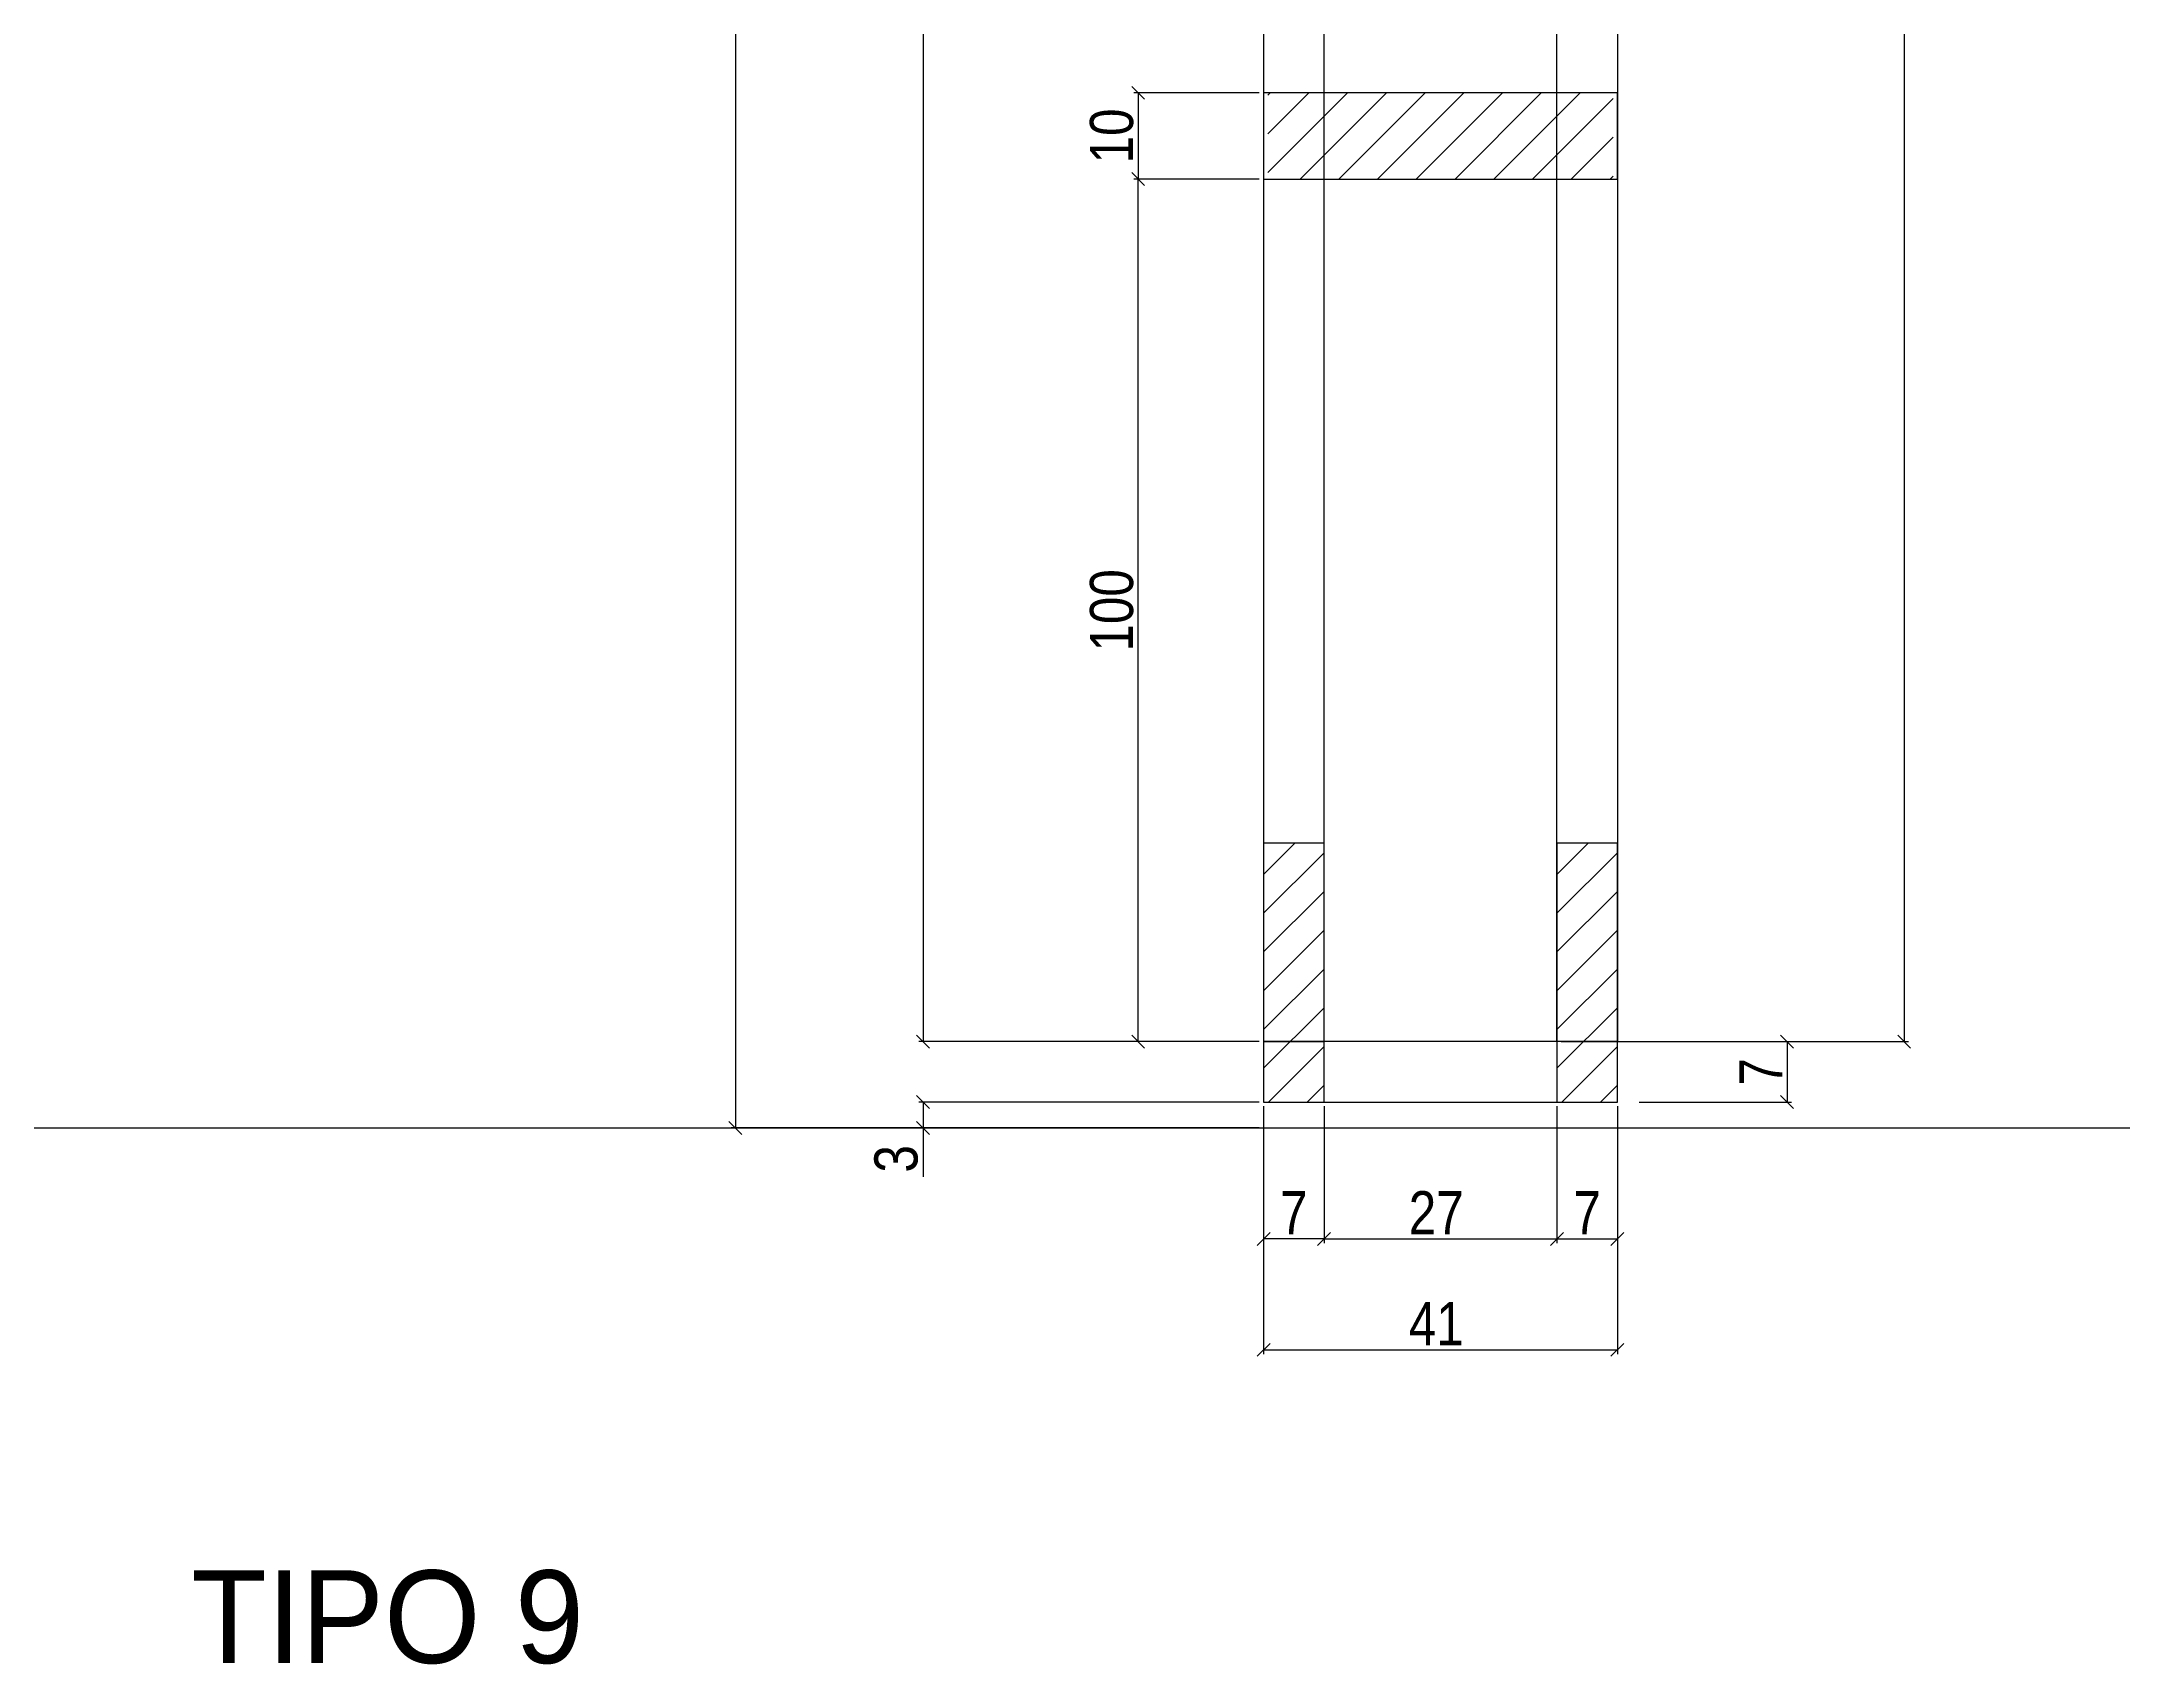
# Model space of a CAD drawing. Header units: millimetres. Extents: x 3247 to 10920, y 704 to 3817.
# Drawn here: x 4745.2 to 5227.6, y 2256.4 to 2632.7 of the extents above; entities that cross this region are included whole.
import ezdxf

# ---------------------------------------------------------------- set-up
doc = ezdxf.new("R2010")
doc.units = ezdxf.units.MM
for name, color, linetype in [('1', 1, 'Continuous'), ('COTA', 241, 'Continuous'), ('Painéis', 200, 'Continuous'), ('SARR_7x7', 40, 'Continuous')]:
    doc.layers.add(name, color=color, linetype=linetype)
doc.styles.add('COTA TECNICA 2X', font='techl___.ttf', dxfattribs={"height": 10})
doc.styles.add('ROMAS860', font='ROMAS860.SHX', dxfattribs={"height": 8.5})
doc.dimstyles.new('SECAO', dxfattribs={"dimscale": 0.333333, "dimtxt": 5, "dimasz": 9, "dimexe": 3, "dimexo": 3, "dimgap": 3, "dimtad": 1, "dimdec": 1, "dimlfac": 0.5, "dimzin": 12, "dimdsep": 46, "dimtxsty": 'COTA TECNICA 2X', "dimblk1": 'OBLIQUE', "dimblk2": 'OBLIQUE', "dimsah": 1, "dimcen": 0.9, "dimclrd": 4, "dimclre": 4, "dimclrt": 240, "dimadec": 1, "dimazin": 3, "dimtfac": 1, "dimtdec": 1, "dimtmove": 0, "dimatfit": 3, "dimfxl": 1, "dimtolj": 1, "dimtzin": 12, "dimarcsym": 0})

# ---------------------------------------------------------------- blocks, each defined once
blk = doc.blocks.new('_Oblique')
at = {"layer": '1', "color": 0, "lineweight": -2}
blk.add_line((-0.5, -0.5), (0.5, 0.5), dxfattribs=at)
blk = doc.blocks.new('*D206')
at = {"layer": 'COTA', "color": 4, "lineweight": -2, "transparency": 16777216}
for p, q in [((5027.53, 2910.8), (4948.58, 2910.8)), ((4949.58, 2910.8), (4949.58, 2400.8)), ((5027.53, 2400.8), (4948.58, 2400.8))]:
    blk.add_line(p, q, dxfattribs=at)
at = {"layer": 'Defpoints', "color": 0, "transparency": 16777216}
for p in [(5028.53, 2910.8), (4949.58, 2400.8), (5028.53, 2400.8)]:
    blk.add_point(p, dxfattribs=at)
at = {"layer": 'COTA', "color": 4, "lineweight": -2, "transparency": 16777216, "xscale": 3, "yscale": 3, "zscale": 3}
for p, rotation in [((4949.58, 2910.8), 90), ((4949.58, 2400.8), 270)]:
    blk.add_blockref('_Oblique', p, dxfattribs=dict(at, rotation=rotation))
at = {"layer": 'COTA', "color": 240, "transparency": 16777216, "insert": (4943.47, 2655.8), "char_height": 10, "attachment_point": 5, "rotation": 90, "style": 'COTA TECNICA 2X'}
blk.add_mtext('\\A1;255', dxfattribs=at)
blk = doc.blocks.new('*D207')
at = {"layer": 'COTA', "color": 4, "lineweight": -2, "transparency": 16777216}
for p, q in [((5028.53, 2385.8), (5028.53, 2328.34)), ((5110.53, 2385.8), (5110.53, 2328.34)), ((5028.53, 2329.34), (5110.53, 2329.34))]:
    blk.add_line(p, q, dxfattribs=at)
at = {"layer": 'Defpoints', "color": 0, "transparency": 16777216}
for p in [(5028.53, 2386.8), (5110.53, 2386.8), (5110.53, 2329.34)]:
    blk.add_point(p, dxfattribs=at)
at = {"layer": 'COTA', "color": 4, "lineweight": -2, "transparency": 16777216, "xscale": 3, "yscale": 3, "zscale": 3, "rotation": 180}
blk.add_blockref('_Oblique', (5028.53, 2329.34), dxfattribs=at)
at = {"layer": 'COTA', "color": 4, "lineweight": -2, "transparency": 16777216, "xscale": 3, "yscale": 3, "zscale": 3}
blk.add_blockref('_Oblique', (5110.53, 2329.34), dxfattribs=at)
at = {"layer": 'COTA', "color": 240, "transparency": 16777216, "insert": (5068.53, 2335.41), "char_height": 10, "attachment_point": 5, "style": 'COTA TECNICA 2X'}
blk.add_mtext('\\A1;41', dxfattribs=at)
blk = doc.blocks.new('*D208')
at = {"layer": 'COTA', "color": 4, "lineweight": -2, "transparency": 16777216}
for p, q in [((5042.53, 2385.8), (5042.53, 2354.06)), ((5096.53, 2385.8), (5096.53, 2354.06)), ((5042.53, 2355.06), (5096.53, 2355.06))]:
    blk.add_line(p, q, dxfattribs=at)
at = {"layer": 'Defpoints', "color": 0, "transparency": 16777216}
for p in [(5042.53, 2386.8), (5096.53, 2386.8), (5096.53, 2355.06)]:
    blk.add_point(p, dxfattribs=at)
at = {"layer": 'COTA', "color": 4, "lineweight": -2, "transparency": 16777216, "xscale": 3, "yscale": 3, "zscale": 3, "rotation": 180}
blk.add_blockref('_Oblique', (5042.53, 2355.06), dxfattribs=at)
at = {"layer": 'COTA', "color": 4, "lineweight": -2, "transparency": 16777216, "xscale": 3, "yscale": 3, "zscale": 3}
blk.add_blockref('_Oblique', (5096.53, 2355.06), dxfattribs=at)
at = {"layer": 'COTA', "color": 240, "transparency": 16777216, "insert": (5068.53, 2361.13), "char_height": 10, "attachment_point": 5, "style": 'COTA TECNICA 2X'}
blk.add_mtext('\\A1;27', dxfattribs=at)
blk = doc.blocks.new('*D209')
at = {"layer": 'COTA', "color": 4, "lineweight": -2, "transparency": 16777216}
blk.add_line((5096.53, 2355.06), (5110.53, 2355.06), dxfattribs=at)
at = {"layer": 'Defpoints', "color": 0, "transparency": 16777216}
for p in [(5096.53, 2355.06), (5110.53, 2355.06), (5110.53, 2355.06)]:
    blk.add_point(p, dxfattribs=at)
at = {"layer": 'COTA', "color": 4, "lineweight": -2, "transparency": 16777216, "xscale": 3, "yscale": 3, "zscale": 3, "rotation": 180}
blk.add_blockref('_Oblique', (5096.53, 2355.06), dxfattribs=at)
at = {"layer": 'COTA', "color": 4, "lineweight": -2, "transparency": 16777216, "xscale": 3, "yscale": 3, "zscale": 3}
blk.add_blockref('_Oblique', (5110.53, 2355.06), dxfattribs=at)
at = {"layer": 'COTA', "color": 240, "transparency": 16777216, "insert": (5103.53, 2361.13), "char_height": 10, "attachment_point": 5, "style": 'COTA TECNICA 2X'}
blk.add_mtext('\\A1;7', dxfattribs=at)
blk = doc.blocks.new('*D210')
at = {"layer": 'COTA', "color": 4, "lineweight": -2, "transparency": 16777216}
blk.add_line((5042.53, 2355.06), (5028.53, 2355.06), dxfattribs=at)
at = {"layer": 'Defpoints', "color": 0, "transparency": 16777216}
for p in [(5028.53, 2355.06), (5028.53, 2355.06), (5042.53, 2355.06)]:
    blk.add_point(p, dxfattribs=at)
at = {"layer": 'COTA', "color": 4, "lineweight": -2, "transparency": 16777216, "xscale": 3, "yscale": 3, "zscale": 3, "rotation": 180}
blk.add_blockref('_Oblique', (5028.53, 2355.06), dxfattribs=at)
at = {"layer": 'COTA', "color": 4, "lineweight": -2, "transparency": 16777216, "xscale": 3, "yscale": 3, "zscale": 3}
blk.add_blockref('_Oblique', (5042.53, 2355.06), dxfattribs=at)
at = {"layer": 'COTA', "color": 240, "transparency": 16777216, "insert": (5035.53, 2361.13), "char_height": 10, "attachment_point": 5, "style": 'COTA TECNICA 2X'}
blk.add_mtext('\\A1;7', dxfattribs=at)
blk = doc.blocks.new('*D211')
at = {"layer": 'COTA', "color": 4, "lineweight": -2, "transparency": 16777216}
for p, q in [((5027.53, 2620.81), (4998.44, 2620.81)), ((4999.44, 2620.81), (4999.44, 2600.81)), ((5027.53, 2600.81), (4998.44, 2600.81))]:
    blk.add_line(p, q, dxfattribs=at)
at = {"layer": 'Defpoints', "color": 0, "transparency": 16777216}
for p in [(5028.53, 2620.81), (4999.44, 2600.81), (5028.53, 2600.81)]:
    blk.add_point(p, dxfattribs=at)
at = {"layer": 'COTA', "color": 4, "lineweight": -2, "transparency": 16777216, "xscale": 3, "yscale": 3, "zscale": 3}
for p, rotation in [((4999.44, 2620.81), 90), ((4999.44, 2600.81), 270)]:
    blk.add_blockref('_Oblique', p, dxfattribs=dict(at, rotation=rotation))
at = {"layer": 'COTA', "color": 240, "transparency": 16777216, "insert": (4993.33, 2610.81), "char_height": 10, "attachment_point": 5, "rotation": 90, "style": 'COTA TECNICA 2X'}
blk.add_mtext('\\A1;10', dxfattribs=at)
blk = doc.blocks.new('*D214')
at = {"layer": 'COTA', "color": 4, "lineweight": -2, "transparency": 16777216}
for p, q in [((5041.53, 2940.8), (4905.07, 2940.8)), ((4906.07, 2940.8), (4906.07, 2380.8)), ((5027.53, 2380.8), (4905.07, 2380.8))]:
    blk.add_line(p, q, dxfattribs=at)
at = {"layer": 'Defpoints', "color": 0, "transparency": 16777216}
for p in [(5042.53, 2940.8), (4906.07, 2380.8), (5028.53, 2380.8)]:
    blk.add_point(p, dxfattribs=at)
at = {"layer": 'COTA', "color": 4, "lineweight": -2, "transparency": 16777216, "xscale": 3, "yscale": 3, "zscale": 3}
for p, rotation in [((4906.07, 2940.8), 90), ((4906.07, 2380.8), 270)]:
    blk.add_blockref('_Oblique', p, dxfattribs=dict(at, rotation=rotation))
at = {"layer": 'COTA', "color": 240, "transparency": 16777216, "insert": (4899.95, 2660.8), "char_height": 10, "attachment_point": 5, "rotation": 90, "style": 'COTA TECNICA 2X'}
blk.add_mtext('\\A1;280', dxfattribs=at)
blk = doc.blocks.new('*D215')
at = {"layer": 'COTA', "color": 4, "lineweight": -2, "transparency": 16777216}
for p, q in [((5027.53, 2386.8), (4948.58, 2386.8)), ((4949.58, 2386.8), (4949.58, 2380.8)), ((5027.53, 2380.8), (4948.58, 2380.8)), ((4949.58, 2380.8), (4949.58, 2369.47))]:
    blk.add_line(p, q, dxfattribs=at)
at = {"layer": 'Defpoints', "color": 0, "transparency": 16777216}
for p in [(5028.53, 2386.8), (4949.58, 2380.8), (5028.53, 2380.8)]:
    blk.add_point(p, dxfattribs=at)
at = {"layer": 'COTA', "color": 4, "lineweight": -2, "transparency": 16777216, "xscale": 3, "yscale": 3, "zscale": 3}
for p, rotation in [((4949.58, 2386.8), 90), ((4949.58, 2380.8), 270)]:
    blk.add_blockref('_Oblique', p, dxfattribs=dict(at, rotation=rotation))
at = {"layer": 'COTA', "color": 240, "transparency": 16777216, "insert": (4943.36, 2373.63), "char_height": 10, "attachment_point": 5, "rotation": 90, "style": 'COTA TECNICA 2X'}
blk.add_mtext('\\A1;3', dxfattribs=at)
blk = doc.blocks.new('*D218')
at = {"layer": 'COTA', "color": 4, "lineweight": -2, "transparency": 16777216}
for p, q in [((5027.53, 2600.81), (4998.44, 2600.81)), ((4999.44, 2400.8), (4999.44, 2600.81)), ((5026.53, 2400.8), (4998.44, 2400.8))]:
    blk.add_line(p, q, dxfattribs=at)
at = {"layer": 'Defpoints', "color": 0, "transparency": 16777216}
for p in [(4999.44, 2600.81), (5028.53, 2600.81), (5027.53, 2400.8)]:
    blk.add_point(p, dxfattribs=at)
at = {"layer": 'COTA', "color": 4, "lineweight": -2, "transparency": 16777216, "xscale": 3, "yscale": 3, "zscale": 3}
for p, rotation in [((4999.44, 2600.81), 90), ((4999.44, 2400.8), 270)]:
    blk.add_blockref('_Oblique', p, dxfattribs=dict(at, rotation=rotation))
at = {"layer": 'COTA', "color": 240, "transparency": 16777216, "insert": (4993.33, 2500.8), "char_height": 10, "attachment_point": 5, "rotation": 90, "style": 'COTA TECNICA 2X'}
blk.add_mtext('\\A1;100', dxfattribs=at)
blk = doc.blocks.new('*D220')
at = {"layer": 'COTA', "color": 4, "lineweight": -2, "transparency": 16777216}
for p, q in [((5112.53, 2902.77), (5178.01, 2902.77)), ((5177.01, 2902.77), (5177.01, 2400.8)), ((5112.53, 2400.8), (5178.01, 2400.8))]:
    blk.add_line(p, q, dxfattribs=at)
at = {"layer": 'Defpoints', "color": 0, "transparency": 16777216}
for p in [(5111.53, 2902.77), (5111.53, 2400.8), (5177.01, 2400.8)]:
    blk.add_point(p, dxfattribs=at)
at = {"layer": 'COTA', "color": 4, "lineweight": -2, "transparency": 16777216, "xscale": 3, "yscale": 3, "zscale": 3}
for p, rotation in [((5177.01, 2902.77), 90), ((5177.01, 2400.8), 270)]:
    blk.add_blockref('_Oblique', p, dxfattribs=dict(at, rotation=rotation))
at = {"layer": 'COTA', "color": 240, "transparency": 16777216, "insert": (5170.9, 2651.78), "char_height": 10, "attachment_point": 5, "rotation": 90, "style": 'COTA TECNICA 2X'}
blk.add_mtext('\\A1;251', dxfattribs=at)
blk = doc.blocks.new('*D221')
at = {"layer": 'COTA', "color": 4, "lineweight": -2, "transparency": 16777216}
for p, q in [((5097.53, 2400.8), (5150.86, 2400.8)), ((5149.86, 2400.8), (5149.86, 2386.8)), ((5115.59, 2386.8), (5150.86, 2386.8))]:
    blk.add_line(p, q, dxfattribs=at)
at = {"layer": 'Defpoints', "color": 0, "transparency": 16777216}
for p in [(5096.53, 2400.8), (5114.59, 2386.8), (5149.86, 2386.8)]:
    blk.add_point(p, dxfattribs=at)
at = {"layer": 'COTA', "color": 4, "lineweight": -2, "transparency": 16777216, "xscale": 3, "yscale": 3, "zscale": 3}
for p, rotation in [((5149.86, 2400.8), 90), ((5149.86, 2386.8), 270)]:
    blk.add_blockref('_Oblique', p, dxfattribs=dict(at, rotation=rotation))
at = {"layer": 'COTA', "color": 240, "transparency": 16777216, "insert": (5143.79, 2393.8), "char_height": 10, "attachment_point": 5, "rotation": 90, "style": 'COTA TECNICA 2X'}
blk.add_mtext('\\A1;7', dxfattribs=at)

msp = doc.modelspace()

# ---------------------------------------------------------------- hatches: boundary and pattern name
at = {"layer": 'COTA'}
h = msp.add_hatch(dxfattribs=at)
h.set_pattern_fill('ANSI31', color=256, scale=2, style=0)
h.set_pattern_definition([(45, (-21099.0687, -194671.98), (-4.49012806, 4.49012806), [])])
h.paths.add_polyline_path([(5109.53, 2620.81), (5029.53, 2620.81), (5029.53, 2600.81), (5109.53, 2600.81)])
h = msp.add_hatch(dxfattribs=at)
h.set_pattern_fill('ANSI31', color=256, scale=2, style=0)
h.set_pattern_definition([(45, (-14815.6834, -3422.395), (-4.490128, 4.490128), [])])
h.paths.add_polyline_path([(5028.53, 2386.8), (5042.53, 2386.8), (5042.53, 2446.8), (5028.53, 2446.8)])
h = msp.add_hatch(dxfattribs=at)
h.set_pattern_fill('ANSI31', color=256, scale=2, style=0)
h.set_pattern_definition([(45, (-14747.6834, -3422.395), (-4.490128, 4.490128), [])])
h.paths.add_polyline_path([(5096.53, 2386.8), (5110.53, 2386.8), (5110.53, 2446.8), (5096.53, 2446.8)])

# ---------------------------------------------------------------- linework, layer by layer
at = {"linetype": 'Continuous'}
msp.add_lwpolyline([(5050.53, 2386.8), (5110.53, 2386.8), (5110.53, 2400.8), (5028.53, 2400.8), (5028.53, 2386.8), (5050.53, 2386.8)], dxfattribs=at)
at = {"layer": 'COTA', "color": 1}
msp.add_line((3246.75, 2380.8), (6743.22, 2380.8), dxfattribs=at)
at = {"layer": 'Painéis'}
msp.add_lwpolyline([(5028.53, 2600.81), (5110.53, 2600.81), (5110.53, 2620.81), (5028.53, 2620.81), (5028.53, 2600.81)], dxfattribs=at)
for points in [[(5028.53, 2386.8), (5042.53, 2386.8), (5042.53, 2446.8), (5028.53, 2446.8)], [(5096.53, 2386.8), (5110.53, 2386.8), (5110.53, 2446.8), (5096.53, 2446.8)]]:
    msp.add_lwpolyline(points, close=True, dxfattribs=at)
at = {"layer": 'SARR_7x7', "linetype": 'Continuous'}
for points in [[(5028.53, 2400.8), (5042.53, 2400.8), (5042.53, 2910.8), (5028.53, 2910.8)], [(5110.53, 2400.8), (5096.53, 2400.8), (5096.53, 2902.77), (5110.53, 2902.77)]]:
    msp.add_lwpolyline(points, close=True, dxfattribs=at)

# ---------------------------------------------------------------- texts
at = {"layer": 'COTA', "color": 7, "style": 'ROMAS860'}
msp.add_text('TIPO 9', height=21.505, dxfattribs=at).set_placement((4779.88, 2256.7))

# ---------------------------------------------------------------- dimensions: what is measured, and where the dimension line sits
at = {"layer": 'COTA', "color": 3}
for base, p1, p2, picture, middle in [((4906.07, 2380.8), (5042.53, 2940.8), (5028.53, 2380.8), '*D214', (4899.95, 2660.8)), ((4949.58, 2400.8), (5028.53, 2910.8), (5028.53, 2400.8), '*D206', (4943.47, 2655.8)), ((5177.01, 2400.8), (5111.53, 2902.77), (5111.53, 2400.8), '*D220', (5170.9, 2651.78)), ((4999.44, 2600.81), (5028.53, 2620.81), (5028.53, 2600.81), '*D211', (4993.33, 2610.81)), ((4999.44, 2600.81), (5027.53, 2400.8), (5028.53, 2600.81), '*D218', (4993.33, 2500.8)), ((5149.86, 2386.8), (5096.53, 2400.8), (5114.59, 2386.8), '*D221', (5143.79, 2393.8)), ((4949.58, 2380.8), (5028.53, 2386.8), (5028.53, 2380.8), '*D215', (4943.36, 2373.63))]:
    dim = msp.add_linear_dim(base=base, p1=p1, p2=p2, angle=90, dimstyle='SECAO', dxfattribs=at)
    dim.commit()
    dim.dimension.update_dxf_attribs({"geometry": picture, "text_midpoint": middle})
for base, p1, p2, picture, middle in [((5110.53, 2329.34), (5028.53, 2386.8), (5110.53, 2386.8), '*D207', (5068.53, 2329.34)), ((5096.53, 2355.06), (5042.53, 2386.8), (5096.53, 2386.8), '*D208', (5068.53, 2355.06)), ((5110.53, 2355.06), (5096.53, 2355.06), (5110.53, 2355.06), '*D209', (5103.53, 2355.06))]:
    dim = msp.add_linear_dim(base=base, p1=p1, p2=p2, dimstyle='SECAO', dxfattribs=at)
    dim.commit()
    dim.dimension.update_dxf_attribs({"geometry": picture, "text_midpoint": middle, "dimtype": 160})
dim = msp.add_linear_dim(base=(5028.53, 2355.06), p1=(5042.53, 2355.06), p2=(5028.53, 2355.06), dimstyle='SECAO', dxfattribs=at)
dim.commit()
dim.dimension.update_dxf_attribs({"geometry": '*D210', "text_midpoint": (5035.53, 2361.13)})

doc.saveas('drawing.dxf')
